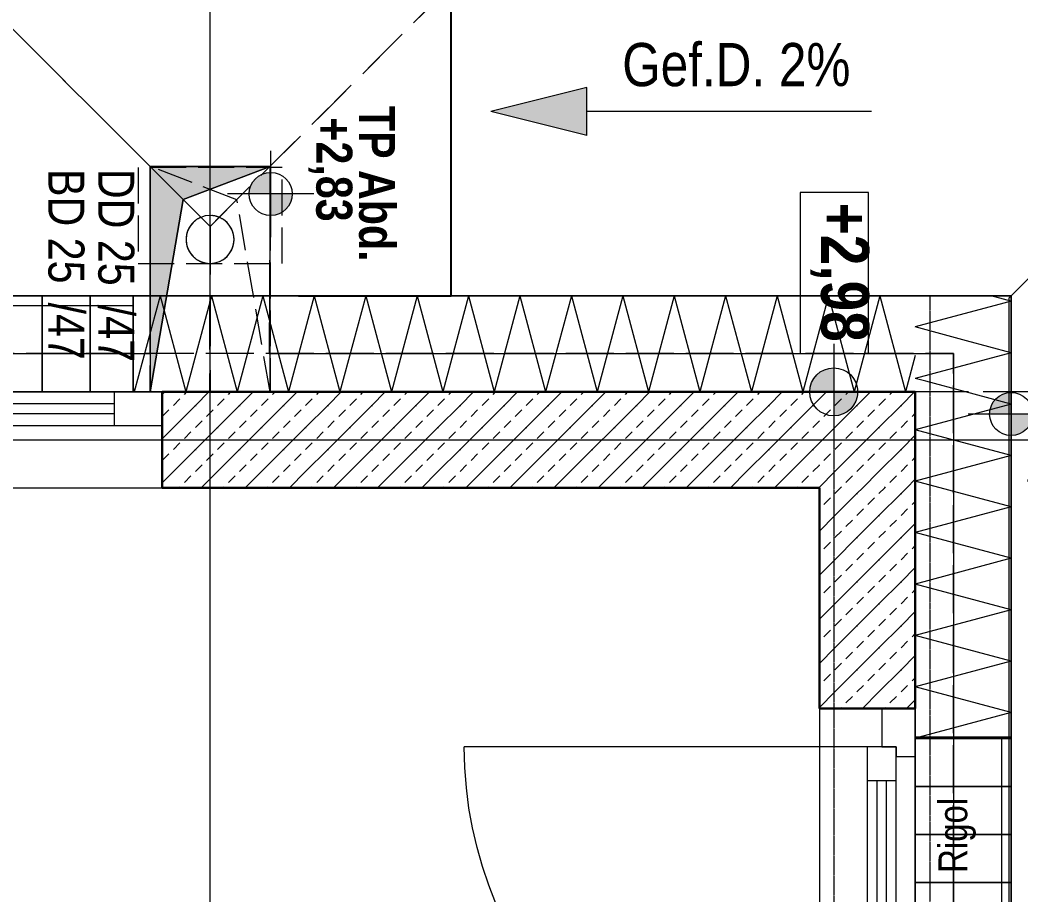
# Model space of a CAD drawing. Header units: metres. Extents: x -16782 to 57285, y -22997 to 18599.
# Drawn here: x 28567 to 30652, y 9392 to 11214 of the extents above; entities that cross this region are included whole.
import ezdxf
from ezdxf.enums import TextEntityAlignment as Align

# ---------------------------------------------------------------- set-up
doc = ezdxf.new("R2010")
doc.units = ezdxf.units.M
doc.header["$MEASUREMENT"] = 0
for name, pattern in [('Strichlinie eng', [0.1, 0.075, -0.025]), ('Strichlinie mittel', [0.15, 0.1, -0.05]), ('Strichlinie weit', [0.25, 0.2, -0.05]), ('Untersicht', [0.125, 0.1, -0.025])]:
    doc.linetypes.add(name, pattern=pattern)
for name, color, linetype in [('110 Wand Aussen', 7, 'Continuous'), ('11__100 Achsraster', 7, 'Continuous'), ('210 Balkonplatte', 7, 'Continuous'), ('211 Draufsicht Untersicht 2D', 7, 'Continuous'), ('220 Bodenaufbau', 7, 'Continuous'), ('220 Bodenbelag', 7, 'Continuous'), ('221 Gefälledämmung 3D', 7, 'Continuous'), ('710 Kanal Rigol', 7, 'Continuous'), ('710 Kanal RW', 7, 'Continuous'), ('810 Raumstempel', 7, 'Continuous'), ('870 Deckendurchbruchsymbol', 7, 'Continuous'), ('910 Kote allgemein', 7, 'Continuous'), ('916 Kote PP Entwässerung', 7, 'Continuous'), ('936 Beschriftung PP', 7, 'Continuous'), ('936 Beschriftung PP Gefälle', 7, 'Continuous'), ('938 Beschriftung Statik', 7, 'Continuous')]:
    doc.layers.add(name, color=color, linetype=linetype)
doc.styles.add('ERSTELLTER_STIL_1', font='ARIALN.TTF')
doc.styles.add('ERSTELLTER_STIL_3', font='ARIALNB.TTF')
doc.styles.add('ERSTELLTER_STIL_4', font='arialbd.ttf')
doc.styles.add('ERSTELLTER_STIL_6', font='ARIALNI.TTF')
doc.linetypes.add('Grenze Bezirk', pattern='A,0,[2,22HAUS116_408 STG1 _ 1.Stock_IndexB_2026-08-161.Shx,S=0.001587,R=0,X=0,Y=0],-0.25,0', length=0.25)
doc.dimstyles.new('ERSTELLTER_STIL__2', dxfattribs={"dimtxt": 0.075, "dimasz": 0.076, "dimexe": 0.18, "dimexo": 0.0625, "dimgap": 0, "dimtad": 1, "dimdec": 0, "dimlfac": 100, "dimzin": 0, "dimdsep": 46, "dimtxsty": 'ERSTELLTER_STIL_6', "dimblk": 'ARROWHEAD_6', "dimblk1": 'ARROWHEAD_6', "dimblk2": 'ARROWHEAD_6', "dimcen": 0.09, "dimclrd": 32, "dimclre": 32, "dimclrt": 32, "dimazin": 0, "dimtfac": 1, "dimtdec": 4, "dimtmove": 0, "dimatfit": 3, "dimfxl": 1, "dimtolj": 1, "dimtzin": 0, "dimarcsym": 0})
pattern_1 = [(45, (0, 0), (-0.04596194, 0.04596194), [0.0195, -0.013]), (45, (-0.02298, 0.02298), (-0.04596194, 0.04596194), [0.065, 0])]

# ---------------------------------------------------------------- blocks, each defined once
blk = doc.blocks.new('Bodendurchbruch Symbol 27[145]_1', base_point=(24.845, 22.6817))
at = {"layer": '870 Deckendurchbruchsymbol', "color": 12, "linetype": 'Strichlinie eng', "lineweight": 13, "true_color": 0xd40000}
for p, q in [((25.0258, 22.6124), (24.845, 22.6817)), ((25.095, 22.2117), (25.0258, 22.6124))]:
    blk.add_line(p, q, dxfattribs=at)
at = {"layer": '870 Deckendurchbruchsymbol', "color": 12, "linetype": 'Strichlinie eng', "lineweight": 13, "true_color": 0xd40000, "flags": 128}
blk.add_lwpolyline([(25.095, 22.6817), (25.095, 22.2117), (24.845, 22.2117), (24.845, 22.6817)], close=True, dxfattribs=at)
at = {"layer": '870 Deckendurchbruchsymbol', "color": 12, "lineweight": 13, "true_color": 0xcc0000, "insert": (24.7152, 22.4595), "char_height": 0.075, "attachment_point": 8, "rotation": 270, "style": 'ERSTELLTER_STIL_1'}
blk.add_mtext('\\A1;{\\pqc;\\pt0;\\fArial Narrow|b0|i0|c0|p0;\\W1.000000;DD 25\\fArial Narrow|b0|i0|c0|p0;\\W1.000000;\\A1{\\H.66x;\\S^  ;}\\fArial Narrow|b0|i0|c0|p0;\\W1.000000; /47\\fArial Narrow|b0|i0|c0|p0;\\W1.000000;\\A1{\\H.66x;\\S^  ;}\\fArial Narrow|b0|i0|c0|p0;\\W1.000000;\\fArial Narrow|b0|i0|c0|p0;\\W1.000000;\\A1{\\H.66x;\\S^  ;}}', dxfattribs=at)
blk = doc.blocks.new('Balkon_015_7_1', base_point=(26.4399, 23.8593))
at = {"layer": '810 Raumstempel', "color": 253, "linetype": 'Continuous', "lineweight": 9, "true_color": 0x9f9f9f, "flags": 128}
blk.add_lwpolyline([(27.6202, 24.7604), (22.71, 24.7604), (22.71, 22.4117), (26.64, 22.4117), (26.64, 19.151), (27.6202, 19.151)], close=True, dxfattribs=at)
at = {"layer": '810 Raumstempel', "color": 7, "lineweight": 13}
for tag, height, style, p in [('DUMMY_892', 0.1, 'ERSTELLTER_STIL_1', (25.789, 24.0224)), ('DUMMY_891', 0.1, 'ERSTELLTER_STIL_1', (25.9537, 24.0224)), ('stFloorCovering', 0.1, 'ERSTELLTER_STIL_1', (25.9537, 23.9911)), ('ROOM_NAME', 0.125, 'ERSTELLTER_STIL_3', (26.1596, 23.9833)), ('DUMMY_890', 0.125, 'ERSTELLTER_STIL_3', (26.1596, 23.54))]:
    blk.add_attdef(tag, text='', height=height, rotation=270, dxfattribs=dict(at, style=style)).set_placement(p, align=Align.TOP_LEFT)
blk = doc.blocks.new('Freifläche_9_1', base_point=(27.1737, 24.7604))
at = {"layer": '221 Gefälledämmung 3D', "color": 32, "linetype": 'Strichlinie mittel', "lineweight": 5, "true_color": 0xdd6f00, "flags": 128}
blk.add_lwpolyline([(27.1737, 24.7604), (24.97, 22.5567), (24.97, 22.5567), (22.7663, 24.7604)], close=True, dxfattribs=at)
blk = doc.blocks.new('Freifläche_10_1', base_point=(24.97, 22.5567))
at = {"layer": '221 Gefälledämmung 3D', "color": 32, "linetype": 'Strichlinie mittel', "lineweight": 5, "true_color": 0xdd6f00, "flags": 128}
blk.add_lwpolyline([(24.97, 22.5567), (24.97, 22.2117), (22.71, 22.2117), (22.71, 24.7604), (22.7663, 24.7604)], close=True, dxfattribs=at)
blk = doc.blocks.new('Freifläche_11_1', base_point=(24.97, 22.5567))
at = {"layer": '221 Gefälledämmung 3D', "color": 32, "linetype": 'Strichlinie mittel', "lineweight": 5, "true_color": 0xdd6f00, "flags": 128}
blk.add_lwpolyline([(24.97, 22.5567), (27.1736, 24.7603), (27.62, 24.7603), (27.62, 22.2117), (24.9697, 22.2117)], close=True, dxfattribs=at)
blk = doc.blocks.new('Freifläche_13_1', base_point=(27.62, 20.131))
at = {"layer": '221 Gefälledämmung 3D', "color": 32, "linetype": 'Strichlinie mittel', "lineweight": 5, "true_color": 0xdd6f00, "flags": 128}
blk.add_lwpolyline([(27.62, 20.131), (27.62, 22.2117), (26.44, 22.2117), (26.44, 19.151), (26.64, 19.151)], close=True, dxfattribs=at)
blk = doc.blocks.new('Decke_10_1', base_point=(17.74, 23.2717))
at = {"layer": '220 Bodenaufbau', "color": 7, "linetype": 'Continuous', "lineweight": 13, "flags": 128}
blk.add_lwpolyline([(17.74, 23.2717), (8.89, 23.2717), (8.89, 15.851), (21.48, 15.851), (21.48, 15.8511), (23.62, 15.8511), (23.62, 15.851), (26.44, 15.851), (26.44, 22.2117), (17.74, 22.2117)], close=True, dxfattribs=at)
blk = doc.blocks.new('Decke_12_1', base_point=(22.75, 24.7204))
at = {"layer": '210 Balkonplatte', "color": 139, "linetype": 'Continuous', "lineweight": 13, "true_color": 0x2c655e, "flags": 128}
blk.add_lwpolyline([(22.75, 24.7204), (22.75, 22.2917), (24.8452, 22.2917), (24.845, 22.6817), (25.095, 22.6817), (25.0932, 22.2917), (26.52, 22.2917), (26.52, 19.191), (27.58, 19.191), (27.58, 24.7204)], close=True, dxfattribs=at)
blk = doc.blocks.new('Dachfläche_36_1', base_point=(26.64, 22.4117))
at = {"layer": '220 Bodenbelag', "color": 251, "linetype": 'Continuous', "lineweight": 5, "true_color": 0x5f5f5f, "flags": 128}
blk.add_lwpolyline([(26.64, 22.4117), (27.6202, 23.3919), (27.6202, 24.7603), (22.71, 24.7603), (22.71, 22.4117)], close=True, dxfattribs=at)
blk = doc.blocks.new('Dachfläche_39_1', base_point=(27.6202, 23.3919))
at = {"layer": '220 Bodenbelag', "color": 251, "linetype": 'Continuous', "lineweight": 5, "true_color": 0x5f5f5f, "flags": 128}
blk.add_lwpolyline([(27.6202, 23.3919), (26.6352, 22.4069), (26.6352, 19.151), (27.6201, 19.151)], close=True, dxfattribs=at)
blk = doc.blocks.new('Standard-Rastermarker_2')
at = {"layer": '11__100 Achsraster', "color": 8, "linetype": 'Grenze Bezirk', "lineweight": 5}
blk.add_line((1, 0), (28.1313, 0), dxfattribs=at)
at = {"layer": '11__100 Achsraster', "color": 8, "lineweight": 5, "style": 'ERSTELLTER_STIL_4'}
blk.add_attdef('AC_MarkerText_1', text='', height=0.2, rotation=270, dxfattribs=at).set_placement((29.527, -0.0457), align=Align.TOP_CENTER)
blk = doc.blocks.new('*X843')
at = {"layer": '110 Wand Aussen', "color": 7, "linetype": 'Continuous', "lineweight": 5}
for p, q in [((26.6312, 22.4029), (26.5985, 22.4117)), ((26.6248, 22.3965), (26.44, 22.347)), ((26.5467, 22.3184), (26.44, 22.347)), ((26.4784, 22.2501), (26.44, 22.2398)), ((26.4622, 22.2338), (26.44, 22.2398))]:
    blk.add_line(p, q, dxfattribs=at)
blk = doc.blocks.new('*X844')
at = {"layer": '110 Wand Aussen', "color": 7, "linetype": 'Continuous', "lineweight": 5}
for p, q in [((26.64, 22.1862), (26.5449, 22.2117)), ((26.64, 22.1862), (26.44, 22.1326)), ((26.64, 22.079), (26.44, 22.1326)), ((26.64, 22.079), (26.44, 22.0254)), ((26.64, 21.9718), (26.44, 22.0254)), ((26.64, 21.9718), (26.44, 21.9182)), ((26.64, 21.8647), (26.44, 21.9182)), ((26.64, 21.8647), (26.44, 21.8111)), ((26.64, 21.7575), (26.44, 21.8111)), ((26.64, 21.7575), (26.44, 21.7039)), ((26.64, 21.6503), (26.44, 21.7039)), ((26.64, 21.6503), (26.44, 21.5967)), ((26.64, 21.5431), (26.44, 21.5967)), ((26.64, 21.5431), (26.4481, 21.4917))]:
    blk.add_line(p, q, dxfattribs=at)
blk = doc.blocks.new('*X847')
at = {"layer": '110 Wand Aussen', "color": 7, "linetype": 'Continuous', "lineweight": 5}
for p, q in [((26.64, 22.4006), (26.6248, 22.3965)), ((26.64, 22.4006), (26.6312, 22.4029)), ((26.64, 22.2934), (26.5467, 22.3184)), ((26.64, 22.2934), (26.4784, 22.2501)), ((26.5449, 22.2117), (26.4622, 22.2338))]:
    blk.add_line(p, q, dxfattribs=at)
blk = doc.blocks.new('Kombi-Fenster 1-Fl 27')
at = {"layer": '110 Wand Aussen', "color": 7, "linetype": 'Continuous', "lineweight": 13}
for p, q in [((-0.88, 0.03), (-0.88, 0.87)), ((-0.96, 0.13), (0.96, 0.13)), ((-0.88, -0.03), (-0.88, 0.03)), ((-0.88, 0.03), (-0.81, 0.03)), ((-0.81, 0.03), (-0.11, 0.03)), ((-0.81, 0.03), (-0.81, -0.03)), ((-0.96, 0), (-0.88, 0)), ((-0.88, 0), (-0.88, -0.03)), ((-0.81, 0.01), (-0.11, 0.01)), ((-0.11, -0.01), (-0.81, -0.01)), ((-0.88, -0.03), (-0.86, -0.03)), ((-0.81, -0.03), (-0.88, -0.03)), ((-0.86, -0.03), (-0.86, -0.07)), ((-0.11, -0.03), (-0.81, -0.03)), ((-0.86, -0.07), (-0.96, -0.07)), ((-0.9, -0.07), (-0.96, -0.07)), ((-0.9, -0.07), (-0.96, -0.07)), ((-0.9, -0.27), (-0.9, -0.07)), ((-0.06, -0.07), (-0.86, -0.07)), ((-0.9, -0.25), (0.9, -0.25)), ((-0.9, -0.27), (0.9, -0.27))]:
    blk.add_line(p, q, dxfattribs=at)
at = {"layer": '110 Wand Aussen', "color": 7, "linetype": 'Continuous', "lineweight": 30}
for p, q in [((-0.96, 0), (-0.96, 0.13)), ((-0.96, -0.07), (-0.96, 0)), ((-0.96, -0.07), (-0.96, 0))]:
    blk.add_line(p, q, dxfattribs=at)
at = {"layer": '110 Wand Aussen', "color": 7, "linetype": 'Continuous', "lineweight": 13}
blk.add_arc((-0.88, 0.03), 0.84, 0, 90, dxfattribs=at)
blk = doc.blocks.new('Wand_156_1', base_point=(26.64, 15.651))
at = {"layer": '110 Wand Aussen', "linetype": 'Continuous', "lineweight": 0, "true_color": 0x000000}
h = blk.add_hatch(dxfattribs=at)
h.set_pattern_fill('BETON__BEWEHRT_SN46_0001', color=18, style=0, pattern_type=2)
h.set_pattern_definition(pattern_1)
h.paths.add_polyline_path([(26.24, 22.0117), (26.44, 22.2117), (26.24, 22.2117)])
h = blk.add_hatch(dxfattribs=at)
h.set_pattern_fill('BETON__BEWEHRT_SN46_0001', color=18, style=0, pattern_type=2)
h.set_pattern_definition(pattern_1)
h.paths.add_polyline_path([(26.24, 22.0117), (26.44, 22.0117), (26.44, 22.2117)])
h = blk.add_hatch(dxfattribs=at)
h.set_pattern_fill('BETON__BEWEHRT_SN46_0001', color=18, style=0, pattern_type=2)
h.set_pattern_definition(pattern_1)
h.paths.add_polyline_path([(26.24, 22.0117), (26.24, 21.5517), (26.37, 21.5517), (26.44, 21.5517), (26.44, 22.0117)])
at = {"layer": '110 Wand Aussen', "color": 7, "linetype": 'Continuous', "lineweight": 30}
for p, q in [((26.44, 22.2117), (26.24, 22.2117)), ((26.44, 22.0117), (26.44, 22.2117)), ((26.44, 21.5517), (26.44, 22.0117)), ((26.37, 21.5517), (26.24, 21.5517)), ((26.44, 21.5517), (26.37, 21.5517))]:
    blk.add_line(p, q, dxfattribs=at)
at = {"layer": '110 Wand Aussen', "color": 7, "linetype": 'Continuous', "lineweight": 13}
for p, q in [((26.44, 21.4917), (26.44, 21.5517)), ((26.64, 21.4917), (26.44, 21.4917))]:
    blk.add_line(p, q, dxfattribs=at)
at = {"layer": '110 Wand Aussen', "color": 7, "linetype": 'Continuous', "lineweight": 13, "flags": 128}
for points in [[(26.64, 22.4117), (26.44, 22.4117)], [(26.64, 21.4917), (26.64, 22.4117)]]:
    blk.add_lwpolyline(points, dxfattribs=at)
at = {"layer": '110 Wand Aussen', "color": 7, "linetype": 'Continuous', "lineweight": 30, "flags": 128}
blk.add_lwpolyline([(26.24, 22.0117), (26.24, 21.5517)], dxfattribs=at)
at = {"layer": '110 Wand Aussen', "color": 7, "lineweight": 30}
for name in ['*X843', '*X847', '*X844']:
    blk.add_blockref(name, (0, 0), dxfattribs=at)
at = {"layer": '110 Wand Aussen', "color": 7, "linetype": 'Continuous', "lineweight": 13, "xscale": -1, "rotation": 89.99999999999962}
blk.add_blockref('Kombi-Fenster 1-Fl 27', (26.37, 20.5917), dxfattribs=at)
blk = doc.blocks.new('*X927')
at = {"layer": '110 Wand Aussen', "color": 7, "linetype": 'Continuous', "lineweight": 5}
for p, q in [((24.8657, 22.4117), (24.8121, 22.2117)), ((24.8657, 22.4117), (24.9193, 22.2117)), ((24.9729, 22.4117), (24.9193, 22.2117)), ((24.9729, 22.4117), (25.0265, 22.2117)), ((25.08, 22.4117), (25.0265, 22.2117)), ((25.08, 22.4117), (25.1336, 22.2117)), ((25.1872, 22.4117), (25.1336, 22.2117)), ((25.1872, 22.4117), (25.2408, 22.2117)), ((25.2944, 22.4117), (25.2408, 22.2117)), ((25.2944, 22.4117), (25.348, 22.2117)), ((25.4016, 22.4117), (25.348, 22.2117)), ((25.4016, 22.4117), (25.4552, 22.2117)), ((25.5088, 22.4117), (25.4552, 22.2117)), ((25.5088, 22.4117), (25.5624, 22.2117)), ((25.6159, 22.4117), (25.5624, 22.2117)), ((25.6159, 22.4117), (25.6695, 22.2117)), ((25.7231, 22.4117), (25.6695, 22.2117)), ((25.7231, 22.4117), (25.7767, 22.2117)), ((25.8303, 22.4117), (25.7767, 22.2117)), ((25.8303, 22.4117), (25.8839, 22.2117)), ((25.9375, 22.4117), (25.8839, 22.2117)), ((25.9375, 22.4117), (25.9911, 22.2117)), ((26.0447, 22.4117), (25.9911, 22.2117)), ((26.0447, 22.4117), (26.0983, 22.2117)), ((26.1518, 22.4117), (26.0983, 22.2117)), ((26.1518, 22.4117), (26.2054, 22.2117)), ((26.259, 22.4117), (26.2054, 22.2117)), ((26.259, 22.4117), (26.3126, 22.2117)), ((26.3662, 22.4117), (26.3126, 22.2117)), ((26.3662, 22.4117), (26.4198, 22.2117)), ((26.44, 22.2872), (26.4198, 22.2117)), ((24.81, 22.2195), (24.8121, 22.2117))]:
    blk.add_line(p, q, dxfattribs=at)
blk = doc.blocks.new('Kombi-Fenster 1-Fl 27_8')
at = {"layer": '110 Wand Aussen', "color": 7, "linetype": 'Continuous', "lineweight": 13}
for p, q in [((-0.88, 0.03), (-0.88, 0.87)), ((-0.96, 0.13), (0.96, 0.13)), ((-0.88, -0.03), (-0.88, 0.03)), ((-0.88, 0.03), (-0.81, 0.03)), ((-0.81, 0.03), (-0.11, 0.03)), ((-0.81, 0.03), (-0.81, -0.03)), ((-0.11, -0.03), (-0.11, 0.03)), ((-0.11, 0.03), (-0.04, 0.03)), ((-0.04, 0.03), (-0.04, -0.03)), ((-0.96, 0), (-0.88, 0)), ((-0.88, 0), (-0.88, -0.03)), ((-0.81, 0.01), (-0.11, 0.01)), ((-0.04, -0.03), (-0.04, 0)), ((-0.04, 0), (-0.01, 0)), ((-0.01, 0), (0.04, 0)), ((0.04, 0), (0.86, 0)), ((0.04, 0), (0.04, -0.07)), ((0.86, -0.07), (0.86, 0)), ((0.86, 0), (0.96, 0)), ((-0.11, -0.01), (-0.81, -0.01)), ((-0.88, -0.03), (-0.86, -0.03)), ((-0.81, -0.03), (-0.88, -0.03)), ((-0.86, -0.03), (-0.86, -0.07)), ((-0.11, -0.03), (-0.81, -0.03)), ((-0.04, -0.03), (-0.11, -0.03)), ((-0.06, -0.07), (-0.06, -0.03)), ((-0.06, -0.03), (-0.04, -0.03)), ((0.04, -0.025), (0.86, -0.025)), ((0.86, -0.045), (0.04, -0.045)), ((-0.86, -0.07), (-0.96, -0.07)), ((-0.9, -0.07), (-0.96, -0.07)), ((-0.9, -0.07), (-0.96, -0.07)), ((-0.9, -0.27), (-0.9, -0.07)), ((-0.06, -0.07), (-0.86, -0.07)), ((-0.01, -0.07), (-0.06, -0.07)), ((0.04, -0.07), (-0.01, -0.07)), ((0.86, -0.07), (0.04, -0.07)), ((0.96, -0.07), (0.86, -0.07)), ((0.9, -0.07), (0.96, -0.07)), ((0.9, -0.07), (0.96, -0.07)), ((0.9, -0.27), (0.9, -0.07)), ((-0.9, -0.25), (0.9, -0.25)), ((-0.9, -0.27), (0.9, -0.27))]:
    blk.add_line(p, q, dxfattribs=at)
at = {"layer": '110 Wand Aussen', "color": 7, "linetype": 'Continuous', "lineweight": 30}
for p, q in [((-0.96, 0), (-0.96, 0.13)), ((0.96, 0), (0.96, 0.13)), ((-0.96, -0.07), (-0.96, 0)), ((-0.96, -0.07), (-0.96, 0)), ((0.96, -0.07), (0.96, 0)), ((0.96, -0.07), (0.96, 0))]:
    blk.add_line(p, q, dxfattribs=at)
at = {"layer": '110 Wand Aussen', "color": 7, "linetype": 'Continuous', "lineweight": 13}
blk.add_arc((-0.88, 0.03), 0.84, 0, 90, dxfattribs=at)
blk = doc.blocks.new('Wand_181_1', base_point=(26.64, 22.4117))
at = {"layer": '110 Wand Aussen', "linetype": 'Continuous', "lineweight": 0, "true_color": 0x000000}
h = blk.add_hatch(dxfattribs=at)
h.set_pattern_fill('BETON__BEWEHRT_SN46_0001', color=18, style=0, pattern_type=2)
h.set_pattern_definition(pattern_1)
h.paths.add_polyline_path([(24.87, 22.2117), (24.87, 22.1417), (24.87, 22.0117), (26.24, 22.0117), (26.24, 22.2117)])
at = {"layer": '110 Wand Aussen', "color": 7, "linetype": 'Continuous', "lineweight": 13}
for p, q in [((24.81, 22.4117), (24.81, 22.2117)), ((24.81, 22.2117), (24.87, 22.2117))]:
    blk.add_line(p, q, dxfattribs=at)
at = {"layer": '110 Wand Aussen', "color": 7, "linetype": 'Continuous', "lineweight": 30}
for p, q in [((26.24, 22.2117), (24.87, 22.2117)), ((24.87, 22.2117), (24.87, 22.1417)), ((26.44, 22.2117), (26.24, 22.2117)), ((24.87, 22.1417), (24.87, 22.0117))]:
    blk.add_line(p, q, dxfattribs=at)
at = {"layer": '110 Wand Aussen', "color": 7, "linetype": 'Continuous', "lineweight": 13, "flags": 128}
blk.add_lwpolyline([(26.44, 22.4117), (24.81, 22.4117)], dxfattribs=at)
at = {"layer": '110 Wand Aussen', "color": 7, "linetype": 'Continuous', "lineweight": 30, "flags": 128}
blk.add_lwpolyline([(24.87, 22.0117), (26.24, 22.0117)], dxfattribs=at)
at = {"layer": '110 Wand Aussen', "color": 7, "linetype": 'Continuous', "lineweight": 13, "xscale": -1, "rotation": 180}
blk.add_blockref('Kombi-Fenster 1-Fl 27_8', (23.91, 22.1417), dxfattribs=at)
at = {"layer": '110 Wand Aussen', "color": 7, "lineweight": 30}
blk.add_blockref('*X927', (0, 0), dxfattribs=at)
blk = doc.blocks.new('*X958')
at = {"layer": '710 Kanal Rigol', "color": 253, "linetype": 'Continuous', "lineweight": 9, "true_color": 0x9f9f9f}
for p, q in [((26.44, 21.4889), (26.54, 21.4889)), ((26.54, 21.4889), (26.44, 21.4889)), ((26.54, 21.4889), (26.64, 21.4889)), ((26.64, 21.4889), (26.54, 21.4889)), ((26.44, 21.3889), (26.54, 21.3889)), ((26.54, 21.3889), (26.44, 21.3889)), ((26.54, 21.3889), (26.64, 21.3889)), ((26.64, 21.3889), (26.54, 21.3889)), ((26.44, 21.2889), (26.54, 21.2889)), ((26.54, 21.2889), (26.44, 21.2889)), ((26.54, 21.2889), (26.64, 21.2889)), ((26.64, 21.2889), (26.54, 21.2889)), ((26.44, 21.1889), (26.54, 21.1889)), ((26.54, 21.1889), (26.44, 21.1889)), ((26.54, 21.1889), (26.64, 21.1889)), ((26.64, 21.1889), (26.54, 21.1889)), ((26.44, 21.0889), (26.54, 21.0889)), ((26.54, 21.0889), (26.44, 21.0889)), ((26.54, 21.0889), (26.64, 21.0889)), ((26.64, 21.0889), (26.54, 21.0889)), ((26.44, 20.9889), (26.54, 20.9889)), ((26.54, 20.9889), (26.44, 20.9889)), ((26.54, 20.9889), (26.64, 20.9889)), ((26.64, 20.9889), (26.54, 20.9889)), ((26.44, 20.8889), (26.54, 20.8889)), ((26.54, 20.8889), (26.44, 20.8889)), ((26.54, 20.8889), (26.64, 20.8889)), ((26.64, 20.8889), (26.54, 20.8889)), ((26.44, 20.7889), (26.54, 20.7889)), ((26.54, 20.7889), (26.44, 20.7889)), ((26.54, 20.7889), (26.64, 20.7889)), ((26.64, 20.7889), (26.54, 20.7889)), ((26.44, 20.6889), (26.54, 20.6889)), ((26.54, 20.6889), (26.44, 20.6889)), ((26.54, 20.6889), (26.64, 20.6889)), ((26.64, 20.6889), (26.54, 20.6889)), ((26.44, 20.5889), (26.54, 20.5889)), ((26.54, 20.5889), (26.44, 20.5889)), ((26.54, 20.5889), (26.64, 20.5889)), ((26.64, 20.5889), (26.54, 20.5889)), ((26.44, 20.4889), (26.54, 20.4889)), ((26.54, 20.4889), (26.44, 20.4889)), ((26.54, 20.4889), (26.64, 20.4889)), ((26.64, 20.4889), (26.54, 20.4889)), ((26.44, 20.3889), (26.54, 20.3889)), ((26.54, 20.3889), (26.44, 20.3889)), ((26.54, 20.3889), (26.64, 20.3889)), ((26.64, 20.3889), (26.54, 20.3889)), ((26.44, 20.2889), (26.54, 20.2889)), ((26.54, 20.2889), (26.44, 20.2889)), ((26.54, 20.2889), (26.64, 20.2889)), ((26.64, 20.2889), (26.54, 20.2889)), ((26.44, 20.1889), (26.54, 20.1889)), ((26.54, 20.1889), (26.44, 20.1889)), ((26.54, 20.1889), (26.64, 20.1889)), ((26.64, 20.1889), (26.54, 20.1889)), ((26.44, 20.0889), (26.54, 20.0889)), ((26.54, 20.0889), (26.44, 20.0889)), ((26.54, 20.0889), (26.64, 20.0889)), ((26.64, 20.0889), (26.54, 20.0889)), ((26.44, 19.9889), (26.54, 19.9889)), ((26.54, 19.9889), (26.44, 19.9889)), ((26.54, 19.9889), (26.64, 19.9889)), ((26.64, 19.9889), (26.54, 19.9889)), ((26.44, 19.8889), (26.54, 19.8889)), ((26.54, 19.8889), (26.44, 19.8889)), ((26.54, 19.8889), (26.64, 19.8889)), ((26.64, 19.8889), (26.54, 19.8889)), ((26.44, 19.7889), (26.54, 19.7889)), ((26.54, 19.7889), (26.44, 19.7889)), ((26.54, 19.7889), (26.64, 19.7889)), ((26.64, 19.7889), (26.54, 19.7889))]:
    blk.add_line(p, q, dxfattribs=at)
blk = doc.blocks.new('Schraffur_2_1')
at = {"layer": '710 Kanal Rigol', "color": 7, "linetype": 'Continuous', "lineweight": 13, "flags": 128}
blk.add_lwpolyline([(26.44, 21.4917), (26.44, 19.6917), (26.64, 19.6917), (26.64, 21.4917)], close=True, dxfattribs=at)
at = {"layer": '710 Kanal Rigol', "color": 253, "linetype": 'Continuous', "lineweight": 9, "true_color": 0x9f9f9f}
blk.add_blockref('*X958', (0, 0), dxfattribs=at)
blk = doc.blocks.new('*X960')
at = {"layer": '710 Kanal Rigol', "color": 253, "linetype": 'Continuous', "lineweight": 9, "true_color": 0x9f9f9f}
for p, q in [((22.92, 22.3117), (22.92, 22.4117)), ((22.92, 22.4117), (22.92, 22.3117)), ((23.02, 22.3117), (23.02, 22.4117)), ((23.02, 22.4117), (23.02, 22.3117)), ((23.12, 22.3117), (23.12, 22.4117)), ((23.12, 22.4117), (23.12, 22.3117)), ((23.22, 22.3117), (23.22, 22.4117)), ((23.22, 22.4117), (23.22, 22.3117)), ((23.32, 22.3117), (23.32, 22.4117)), ((23.32, 22.4117), (23.32, 22.3117)), ((23.42, 22.3117), (23.42, 22.4117)), ((23.42, 22.4117), (23.42, 22.3117)), ((23.52, 22.3117), (23.52, 22.4117)), ((23.52, 22.4117), (23.52, 22.3117)), ((23.62, 22.3117), (23.62, 22.4117)), ((23.62, 22.4117), (23.62, 22.3117)), ((23.72, 22.3117), (23.72, 22.4117)), ((23.72, 22.4117), (23.72, 22.3117)), ((23.82, 22.3117), (23.82, 22.4117)), ((23.82, 22.4117), (23.82, 22.3117)), ((23.92, 22.3117), (23.92, 22.4117)), ((23.92, 22.4117), (23.92, 22.3117)), ((24.02, 22.3117), (24.02, 22.4117)), ((24.02, 22.4117), (24.02, 22.3117)), ((24.12, 22.3117), (24.12, 22.4117)), ((24.12, 22.4117), (24.12, 22.3117)), ((24.22, 22.3117), (24.22, 22.4117)), ((24.22, 22.4117), (24.22, 22.3117)), ((24.32, 22.3117), (24.32, 22.4117)), ((24.32, 22.4117), (24.32, 22.3117)), ((24.42, 22.3117), (24.42, 22.4117)), ((24.42, 22.4117), (24.42, 22.3117)), ((24.52, 22.3117), (24.52, 22.4117)), ((24.52, 22.4117), (24.52, 22.3117)), ((24.62, 22.3117), (24.62, 22.4117)), ((24.62, 22.4117), (24.62, 22.3117)), ((24.72, 22.3117), (24.72, 22.4117)), ((24.72, 22.4117), (24.72, 22.3117)), ((22.92, 22.2117), (22.92, 22.3117)), ((22.92, 22.3117), (22.92, 22.2117)), ((23.02, 22.2117), (23.02, 22.3117)), ((23.02, 22.3117), (23.02, 22.2117)), ((23.12, 22.2117), (23.12, 22.3117)), ((23.12, 22.3117), (23.12, 22.2117)), ((23.22, 22.2117), (23.22, 22.3117)), ((23.22, 22.3117), (23.22, 22.2117)), ((23.32, 22.2117), (23.32, 22.3117)), ((23.32, 22.3117), (23.32, 22.2117)), ((23.42, 22.2117), (23.42, 22.3117)), ((23.42, 22.3117), (23.42, 22.2117)), ((23.52, 22.2117), (23.52, 22.3117)), ((23.52, 22.3117), (23.52, 22.2117)), ((23.62, 22.2117), (23.62, 22.3117)), ((23.62, 22.3117), (23.62, 22.2117)), ((23.72, 22.2117), (23.72, 22.3117)), ((23.72, 22.3117), (23.72, 22.2117)), ((23.82, 22.2117), (23.82, 22.3117)), ((23.82, 22.3117), (23.82, 22.2117)), ((23.92, 22.2117), (23.92, 22.3117)), ((23.92, 22.3117), (23.92, 22.2117)), ((24.02, 22.2117), (24.02, 22.3117)), ((24.02, 22.3117), (24.02, 22.2117)), ((24.12, 22.2117), (24.12, 22.3117)), ((24.12, 22.3117), (24.12, 22.2117)), ((24.22, 22.2117), (24.22, 22.3117)), ((24.22, 22.3117), (24.22, 22.2117)), ((24.32, 22.2117), (24.32, 22.3117)), ((24.32, 22.3117), (24.32, 22.2117)), ((24.42, 22.2117), (24.42, 22.3117)), ((24.42, 22.3117), (24.42, 22.2117)), ((24.52, 22.2117), (24.52, 22.3117)), ((24.52, 22.3117), (24.52, 22.2117)), ((24.62, 22.2117), (24.62, 22.3117)), ((24.62, 22.3117), (24.62, 22.2117)), ((24.72, 22.2117), (24.72, 22.3117)), ((24.72, 22.3117), (24.72, 22.2117))]:
    blk.add_line(p, q, dxfattribs=at)
blk = doc.blocks.new('Schraffur_3_1')
at = {"layer": '710 Kanal Rigol', "color": 7, "linetype": 'Continuous', "lineweight": 13, "flags": 128}
blk.add_lwpolyline([(22.83, 22.2117), (24.81, 22.2117), (24.81, 22.4117), (22.83, 22.4117)], close=True, dxfattribs=at)
at = {"layer": '710 Kanal Rigol', "color": 253, "linetype": 'Continuous', "lineweight": 9, "true_color": 0x9f9f9f}
blk.add_blockref('*X960', (0, 0), dxfattribs=at)
blk = doc.blocks.new('Decke_49_1', base_point=(27.58, 24.2917))
at = {"layer": '210 Balkonplatte', "color": 139, "linetype": 'Untersicht', "lineweight": 13, "true_color": 0x2c655e, "flags": 128}
blk.add_lwpolyline([(27.58, 24.2917), (27.58, 15.551), (26.52, 15.551), (26.52, 22.2917), (20.25, 22.2917), (20.25, 24.2917)], close=True, dxfattribs=at)
blk = doc.blocks.new('Fallrohr Komplex 27_16')
at = {"layer": '710 Kanal RW', "color": 7, "linetype": 'Strichlinie eng', "lineweight": 13}
for p, q in [((0.15, 0.05), (-0.15, 0.05)), ((-0.15, 0.05), (-0.15, -0.15)), ((0.15, -0.15), (0.15, 0.05)), ((-0.15, -0.15), (0.15, -0.15))]:
    blk.add_line(p, q, dxfattribs=at)
at = {"layer": '710 Kanal RW', "color": 7, "linetype": 'Continuous', "lineweight": 13, "flags": 128}
blk.add_lwpolyline([(0.05, 0, 1), (-0.05, 0, 1)], format="xyb", close=True, dxfattribs=at)
at = {"layer": '710 Kanal RW', "color": 7, "linetype": 'Strichlinie eng', "lineweight": 13}
for start, end in [(0, 180), (180, 0)]:
    blk.add_arc((0, 0), 0.05, start, end, dxfattribs=at)
blk = doc.blocks.new('Bodendurchbruch Symbol 27[270]_1', base_point=(25.095, 22.6817))
at = {"layer": '870 Deckendurchbruchsymbol', "linetype": 'Continuous', "lineweight": 13, "true_color": 0xd40000}
blk.add_hatch(color=12, dxfattribs=at).paths.add_polyline_path([(25.095, 22.6817), (24.845, 22.6817), (24.845, 22.2117), (24.9143, 22.6125)])
at = {"layer": '870 Deckendurchbruchsymbol', "color": 12, "linetype": 'Continuous', "lineweight": 13, "true_color": 0xd40000, "flags": 128}
for points in [[(24.9143, 22.6125), (24.845, 22.2117), (25.095, 22.2117), (25.095, 22.6817)], [(25.095, 22.6817), (24.845, 22.6817), (24.845, 22.2117), (24.9143, 22.6125)]]:
    blk.add_lwpolyline(points, close=True, dxfattribs=at)
at = {"layer": '870 Deckendurchbruchsymbol', "color": 7, "lineweight": 13, "insert": (24.6112, 22.4617), "char_height": 0.075, "attachment_point": 8, "rotation": 270, "style": 'ERSTELLTER_STIL_1'}
blk.add_mtext('\\A1;{\\pqc;\\pt0;\\fArial Narrow|b0|i0|c0|p0;\\W1.000000;BD 25\\fArial Narrow|b0|i0|c0|p0;\\W1.000000;\\A1{\\H.66x;\\S^  ;}\\fArial Narrow|b0|i0|c0|p0;\\W1.000000; /47\\fArial Narrow|b0|i0|c0|p0;\\W1.000000;\\A1{\\H.66x;\\S^  ;}\\fArial Narrow|b0|i0|c0|p0;\\W1.000000;\\fArial Narrow|b0|i0|c0|p0;\\W1.000000;\\A1{\\H.66x;\\S^  ;}}', dxfattribs=at)
blk = doc.blocks.new('Standard-Rastermarker_28')
at = {"layer": '11__100 Achsraster', "color": 8, "linetype": 'Grenze Bezirk', "lineweight": 5}
blk.add_line((1, 0), (34.397, 0), dxfattribs=at)
at = {"layer": '11__100 Achsraster', "color": 8, "lineweight": 5, "style": 'ERSTELLTER_STIL_4'}
for tag, p in [('AC_MarkerText_1_0', (-0.25, -0.1914)), ('AC_MarkerText_1_1', (35.647, -0.1914))]:
    blk.add_attdef(tag, text='', height=0.2, rotation=180, dxfattribs=at).set_placement(p, align=Align.TOP_CENTER)
blk = doc.blocks.new('Rampe Symbol 27[286]_1', base_point=(26.3486, 22.7964))
at = {"layer": '936 Beschriftung PP Gefälle', "linetype": 'Continuous', "lineweight": 0, "true_color": 0xdd6f00}
blk.add_hatch(color=32, dxfattribs=at).paths.add_polyline_path([(25.5552, 22.7964), (25.7552, 22.7464), (25.7552, 22.8464)])
at = {"layer": '936 Beschriftung PP Gefälle', "color": 32, "linetype": 'Continuous', "lineweight": 5, "true_color": 0xdd6f00}
for p, q in [((25.7552, 22.8464), (25.5552, 22.7964)), ((25.7552, 22.7464), (25.7552, 22.8464)), ((25.7552, 22.7464), (25.5552, 22.7964)), ((26.3486, 22.7964), (25.7552, 22.7964))]:
    blk.add_line(p, q, dxfattribs=at)
at = {"layer": '936 Beschriftung PP Gefälle', "color": 32, "lineweight": 5, "true_color": 0xdd6f00, "style": 'ERSTELLTER_STIL_1'}
blk.add_attdef('txt', text='', height=0.09, dxfattribs=at).set_placement((26.3047, 22.8221), align=Align.BOTTOM_RIGHT)
blk = doc.blocks.new('ARROWHEAD_6')
at = {"color": 0, "linetype": 'Continuous', "lineweight": 0}
for p, q in [((0, 0), (-1, 0)), ((-0.5, -0.5), (0.5, 0.5))]:
    blk.add_line(p, q, dxfattribs=at)
blk = doc.blocks.new('*D2482')
at = {"layer": '916 Kote PP Entwässerung', "color": 32, "linetype": 'Continuous', "lineweight": -2, "true_color": 0xdd6f00, "transparency": 16777216}
for p, q in [((29010.8, 12987.3), (29466.2, 12987.3)), ((29466, 12987.2), (29466, 11433.1)), ((29466, 10638.7), (29466, 11432.2)), ((29147.8, 10638.6), (29466.2, 10638.6))]:
    blk.add_line(p, q, dxfattribs=at)
at = {"layer": 'Defpoints', "color": 0, "linetype": 'Continuous', "transparency": 16777216}
for p in [(29010.8, 12987.3), (29466, 12987.3), (29147.7, 10638.6)]:
    blk.add_point(p, dxfattribs=at)
at = {"layer": '916 Kote PP Entwässerung', "color": 32, "linetype": 'Continuous', "lineweight": -2, "true_color": 0xdd6f00, "transparency": 16777216, "xscale": 0.076, "yscale": 0.076, "zscale": 0.076}
for p, rotation in [((29466, 12987.3), 90), ((29466, 10638.6), 270)]:
    blk.add_blockref('ARROWHEAD_6', p, dxfattribs=dict(at, rotation=rotation))
at = {"layer": '916 Kote PP Entwässerung', "color": 32, "linetype": 'Continuous', "lineweight": 5, "true_color": 0xdd6f00, "transparency": 16777216, "insert": (29466, 11432.6), "char_height": 0.075, "attachment_point": 5, "rotation": 270, "style": 'ERSTELLTER_STIL_6'}
blk.add_mtext('\\A1;<MeasuredValue> (6cm)', dxfattribs=at)
blk = doc.blocks.new('Höhenbemaßung_151_1', base_point=(25.0965, 22.6244))
at = {"layer": '916 Kote PP Entwässerung', "linetype": 'Continuous', "lineweight": 5, "true_color": 0xdd6f00}
for points in [[(25.0965, 22.6244), (25.0965, 22.6694), (25.0792, 22.666), (25.0646, 22.6562), (25.0549, 22.6416), (25.0515, 22.6244)], [(25.0965, 22.6244), (25.0965, 22.5794), (25.1137, 22.5828), (25.1283, 22.5926), (25.138, 22.6072), (25.1415, 22.6244)]]:
    blk.add_hatch(color=32, dxfattribs=at).paths.add_polyline_path(points)
at = {"layer": '916 Kote PP Entwässerung', "color": 32, "linetype": 'Continuous', "lineweight": 5, "true_color": 0xdd6f00}
for p, q in [((25.0965, 22.5344), (25.0965, 22.7144)), ((25.1865, 22.6244), (25.0065, 22.6244))]:
    blk.add_line(p, q, dxfattribs=at)
blk.add_circle((25.0965, 22.6244), 0.045, dxfattribs=at)
at = {"layer": '916 Kote PP Entwässerung', "color": 32, "lineweight": 5, "true_color": 0xdd6f00, "char_height": 0.075, "attachment_point": 7, "rotation": 270, "style": 'ERSTELLTER_STIL_3'}
for s, insert in [('\\A1;{\\pql;\\fArial Narrow|b1|i0|c0|p0;\\W1.000000;TP Abd.}', (25.2797, 22.8079)), ('\\A1;{\\pql;\\fArial Narrow|b1|i0|c0|p0;\\W1.000000; +2,83}', (25.1747, 22.8079))]:
    blk.add_mtext(s, dxfattribs=dict(at, insert=insert))
blk = doc.blocks.new('Höhenbemaßung_167_1', base_point=(26.64, 22.1655))
at = {"layer": '916 Kote PP Entwässerung', "linetype": 'Continuous', "lineweight": 5, "true_color": 0xdd6f00}
for points in [[(26.64, 22.1655), (26.64, 22.2105), (26.6228, 22.2071), (26.6082, 22.1973), (26.5984, 22.1828), (26.595, 22.1655)], [(26.64, 22.1655), (26.64, 22.1205), (26.6572, 22.124), (26.6718, 22.1337), (26.6816, 22.1483), (26.685, 22.1655)]]:
    blk.add_hatch(color=32, dxfattribs=at).paths.add_polyline_path(points)
at = {"layer": '916 Kote PP Entwässerung', "color": 32, "linetype": 'Continuous', "lineweight": 5, "true_color": 0xdd6f00}
for p, q in [((26.64, 22.0755), (26.64, 22.2555)), ((26.73, 22.1655), (26.55, 22.1655))]:
    blk.add_line(p, q, dxfattribs=at)
blk.add_circle((26.64, 22.1655), 0.045, dxfattribs=at)
at = {"layer": '916 Kote PP Entwässerung', "color": 32, "lineweight": 5, "true_color": 0xdd6f00, "char_height": 0.075, "attachment_point": 7, "rotation": 270, "style": 'ERSTELLTER_STIL_1'}
for s, insert in [('\\A1;{\\pql;\\fArial Narrow|b0|i0|c0|p0;\\W1.000000;+2,89}', (26.6738, 22.1353)), ('\\A1;{\\pql;\\fArial Narrow|b0|i0|c0|p0;\\W1.000000;HP Abd.}', (26.7788, 22.1353))]:
    blk.add_mtext(s, dxfattribs=dict(at, insert=insert))
blk = doc.blocks.new('Höhenbemaßung_169_1', base_point=(26.27, 22.2117))
at = {"layer": '910 Kote allgemein', "linetype": 'Continuous', "lineweight": 13}
for points in [[(26.27, 22.2117), (26.27, 22.2617), (26.2509, 22.2579), (26.2347, 22.247), (26.2238, 22.2308), (26.22, 22.2117)], [(26.27, 22.2117), (26.27, 22.1617), (26.2892, 22.1655), (26.3054, 22.1763), (26.3162, 22.1926), (26.32, 22.2117)]]:
    blk.add_hatch(color=7, dxfattribs=at).paths.add_polyline_path(points)
at = {"layer": '910 Kote allgemein', "color": 7, "linetype": 'Continuous', "lineweight": 13}
for p, q in [((26.27, 22.3117), (26.27, 22.1117)), ((26.17, 22.2117), (26.37, 22.2117))]:
    blk.add_line(p, q, dxfattribs=at)
at = {"layer": '910 Kote allgemein', "color": 8, "linetype": 'Continuous', "lineweight": 5, "flags": 128}
blk.add_lwpolyline([(26.1997, 22.6275), (26.1997, 22.2917), (26.3425, 22.2917), (26.3425, 22.6275)], close=True, dxfattribs=at)
at = {"layer": '910 Kote allgemein', "color": 7, "linetype": 'Continuous', "lineweight": 13}
blk.add_circle((26.27, 22.2117), 0.05, dxfattribs=at)
at = {"layer": '910 Kote allgemein', "color": 7, "lineweight": 13, "insert": (26.2211, 22.6061), "char_height": 0.1, "attachment_point": 7, "rotation": 270, "style": 'ERSTELLTER_STIL_3'}
blk.add_mtext('\\A1;{\\pql;\\fArial Narrow|b1|i0|c0|p0;\\W1.000000;+2,98}', dxfattribs=at)

msp = doc.modelspace()

# ---------------------------------------------------------------- linework, layer by layer
at = {"layer": '211 Draufsicht Untersicht 2D', "color": 7, "linetype": 'Strichlinie mittel', "lineweight": 13, "flags": 128}
msp.add_lwpolyline([(31693.611, 3657.919), (31693.611, 12638.598), (24113.599, 12638.598), (24113.599, 10638.598), (30633.612, 10638.598), (30633.612, 3657.919)], close=True, dxfattribs=at)
at = {"layer": '938 Beschriftung Statik', "color": 139, "linetype": 'Strichlinie weit', "lineweight": 13, "true_color": 0x2c655e}
for points in [[(29063.611, 10638.598), (30463.609, 10638.602), (30463.632, 3777.919), (29063.612, 3777.926)], [(29063.612, 10438.598), (30263.61, 10438.602), (30263.632, 3877.92), (29063.612, 3877.926)], [(29063.612, 10438.598), (30263.61, 10438.602), (30263.632, 3877.92), (29063.612, 3877.926)]]:
    msp.add_lwpolyline(points, dxfattribs=at)

# ---------------------------------------------------------------- block references
at = {"layer": '110 Wand Aussen', "color": 7, "lineweight": 30, "xscale": 1000, "yscale": 1000, "zscale": 1000}
for name, p in [('Wand_181_1', (30633.612, 10638.587)), ('Wand_156_1', (30633.612, 3877.919))]:
    msp.add_blockref(name, p, dxfattribs=at)
at = {"layer": '11__100 Achsraster', "color": 7, "linetype": 'Continuous', "lineweight": 18, "xscale": 1000, "yscale": 1000, "zscale": 1000, "rotation": 90}
msp.add_blockref('Standard-Rastermarker_28', (28963.605, -17311.325), dxfattribs=at)
at = {"layer": '11__100 Achsraster', "color": 7, "linetype": 'Continuous', "lineweight": 18, "xscale": 1000, "yscale": 1000, "zscale": 1000}
msp.add_blockref('Standard-Rastermarker_2', (7508.507, 10338.587), dxfattribs=at)
at = {"layer": '210 Balkonplatte', "color": 139, "linetype": 'Continuous', "lineweight": 13, "true_color": 0x2c655e, "xscale": 1000, "yscale": 1000, "zscale": 1000}
msp.add_blockref('Decke_12_1', (26743.604, 12947.286), dxfattribs=at)
at = {"layer": '210 Balkonplatte', "color": 139, "linetype": 'Untersicht', "lineweight": 13, "true_color": 0x2c655e, "xscale": 1000, "yscale": 1000, "zscale": 1000}
msp.add_blockref('Decke_49_1', (31573.606, 12518.598), dxfattribs=at)
at = {"layer": '220 Bodenaufbau', "color": 7, "linetype": 'Continuous', "lineweight": 13, "xscale": 1000, "yscale": 1000, "zscale": 1000}
msp.add_blockref('Decke_10_1', (21733.616, 11498.597), dxfattribs=at)
at = {"layer": '220 Bodenbelag', "color": 251, "linetype": 'Continuous', "lineweight": 5, "true_color": 0x5f5f5f, "xscale": 1000, "yscale": 1000, "zscale": 1000}
for name, p in [('Dachfläche_36_1', (30633.612, 10638.587)), ('Dachfläche_39_1', (31613.779, 11618.753))]:
    msp.add_blockref(name, p, dxfattribs=at)
at = {"layer": '221 Gefälledämmung 3D', "color": 32, "lineweight": 5, "true_color": 0xdd6f00, "xscale": 1000, "yscale": 1000, "zscale": 1000}
for name, p in [('Freifläche_10_1', (28963.637, 10783.569)), ('Freifläche_9_1', (31167.27, 12987.259)), ('Freifläche_11_1', (28963.637, 10783.634)), ('Freifläche_13_1', (31613.611, 8357.925))]:
    msp.add_blockref(name, p, dxfattribs=at)
at = {"layer": '710 Kanal Rigol', "color": 253, "linetype": 'Continuous', "lineweight": 9, "true_color": 0x9f9f9f, "xscale": 1000, "yscale": 1000, "zscale": 1000}
for name in ['Schraffur_3_1', 'Schraffur_2_1']:
    msp.add_blockref(name, (3993.599, -11773.101), dxfattribs=at)
at = {"layer": '710 Kanal RW', "color": 7, "linetype": 'Continuous', "lineweight": 13, "xscale": 1000, "yscale": 1000, "zscale": 1000, "rotation": 180.000018933021}
msp.add_blockref('Fallrohr Komplex 27_16', (28963.605, 10756.32), dxfattribs=at)
at = {"layer": '810 Raumstempel', "color": 7, "linetype": 'Continuous', "lineweight": 13, "xscale": 1000, "yscale": 1000, "zscale": 1000}
msp.add_blockref('Balkon_015_7_1', (30433.533, 12086.178), dxfattribs=at)
at = {"layer": '870 Deckendurchbruchsymbol', "color": 12, "linetype": 'Continuous', "lineweight": 13, "true_color": 0xd40000, "xscale": 1000, "yscale": 1000, "zscale": 1000}
for name, p in [('Bodendurchbruch Symbol 27[270]_1', (29088.608, 10908.598)), ('Bodendurchbruch Symbol 27[145]_1', (28838.608, 10908.598))]:
    msp.add_blockref(name, p, dxfattribs=at)
at = {"layer": '910 Kote allgemein', "color": 7, "lineweight": 13, "xscale": 1000, "yscale": 1000, "zscale": 1000}
msp.add_blockref('Höhenbemaßung_169_1', (30263.633, 10438.587), dxfattribs=at)
at = {"layer": '916 Kote PP Entwässerung', "color": 32, "lineweight": 5, "true_color": 0xdd6f00, "xscale": 1000, "yscale": 1000, "zscale": 1000}
for name, p in [('Höhenbemaßung_151_1', (29090.059, 10851.278)), ('Höhenbemaßung_167_1', (30633.612, 10392.429))]:
    msp.add_blockref(name, p, dxfattribs=at)
at = {"layer": '936 Beschriftung PP Gefälle', "color": 32, "linetype": 'Continuous', "lineweight": 5, "true_color": 0xdd6f00, "xscale": 1000, "yscale": 1000, "zscale": 1000}
msp.add_blockref('Rampe Symbol 27[286]_1', (30342.235, 11023.264), dxfattribs=at).add_auto_attribs({'txt': 'Gef.D. 2%'})

# ---------------------------------------------------------------- texts
at = {"layer": '936 Beschriftung PP', "color": 7, "linetype": 'Continuous', "lineweight": 13, "insert": (30521, 9513.943), "char_height": 60, "attachment_point": 5, "rotation": 90.00002, "style": 'ERSTELLTER_STIL_1'}
msp.add_mtext('\\A1;{\\pqc;\\fArial Narrow|b0|i0|c0|p0;\\W1.000000;Rigol}', dxfattribs=at)

# ---------------------------------------------------------------- dimensions: what is measured, and where the dimension line sits
at = {"layer": '916 Kote PP Entwässerung', "color": 32, "linetype": 'Continuous', "lineweight": 5, "true_color": 0xdd6f00}
dim = msp.add_linear_dim(base=(29465.992, 12987.267), p1=(29147.73, 10638.599), p2=(29010.767, 12987.267), angle=90, text='<MeasuredValue> (6cm)', dimstyle='ERSTELLTER_STIL__2', dxfattribs=at)
dim.commit()
dim.dimension.update_dxf_attribs({"geometry": '*D2482', "text_midpoint": (29465.992, 11432.623), "dimtype": 160, "text_rotation": 270})

doc.saveas('drawing.dxf')
